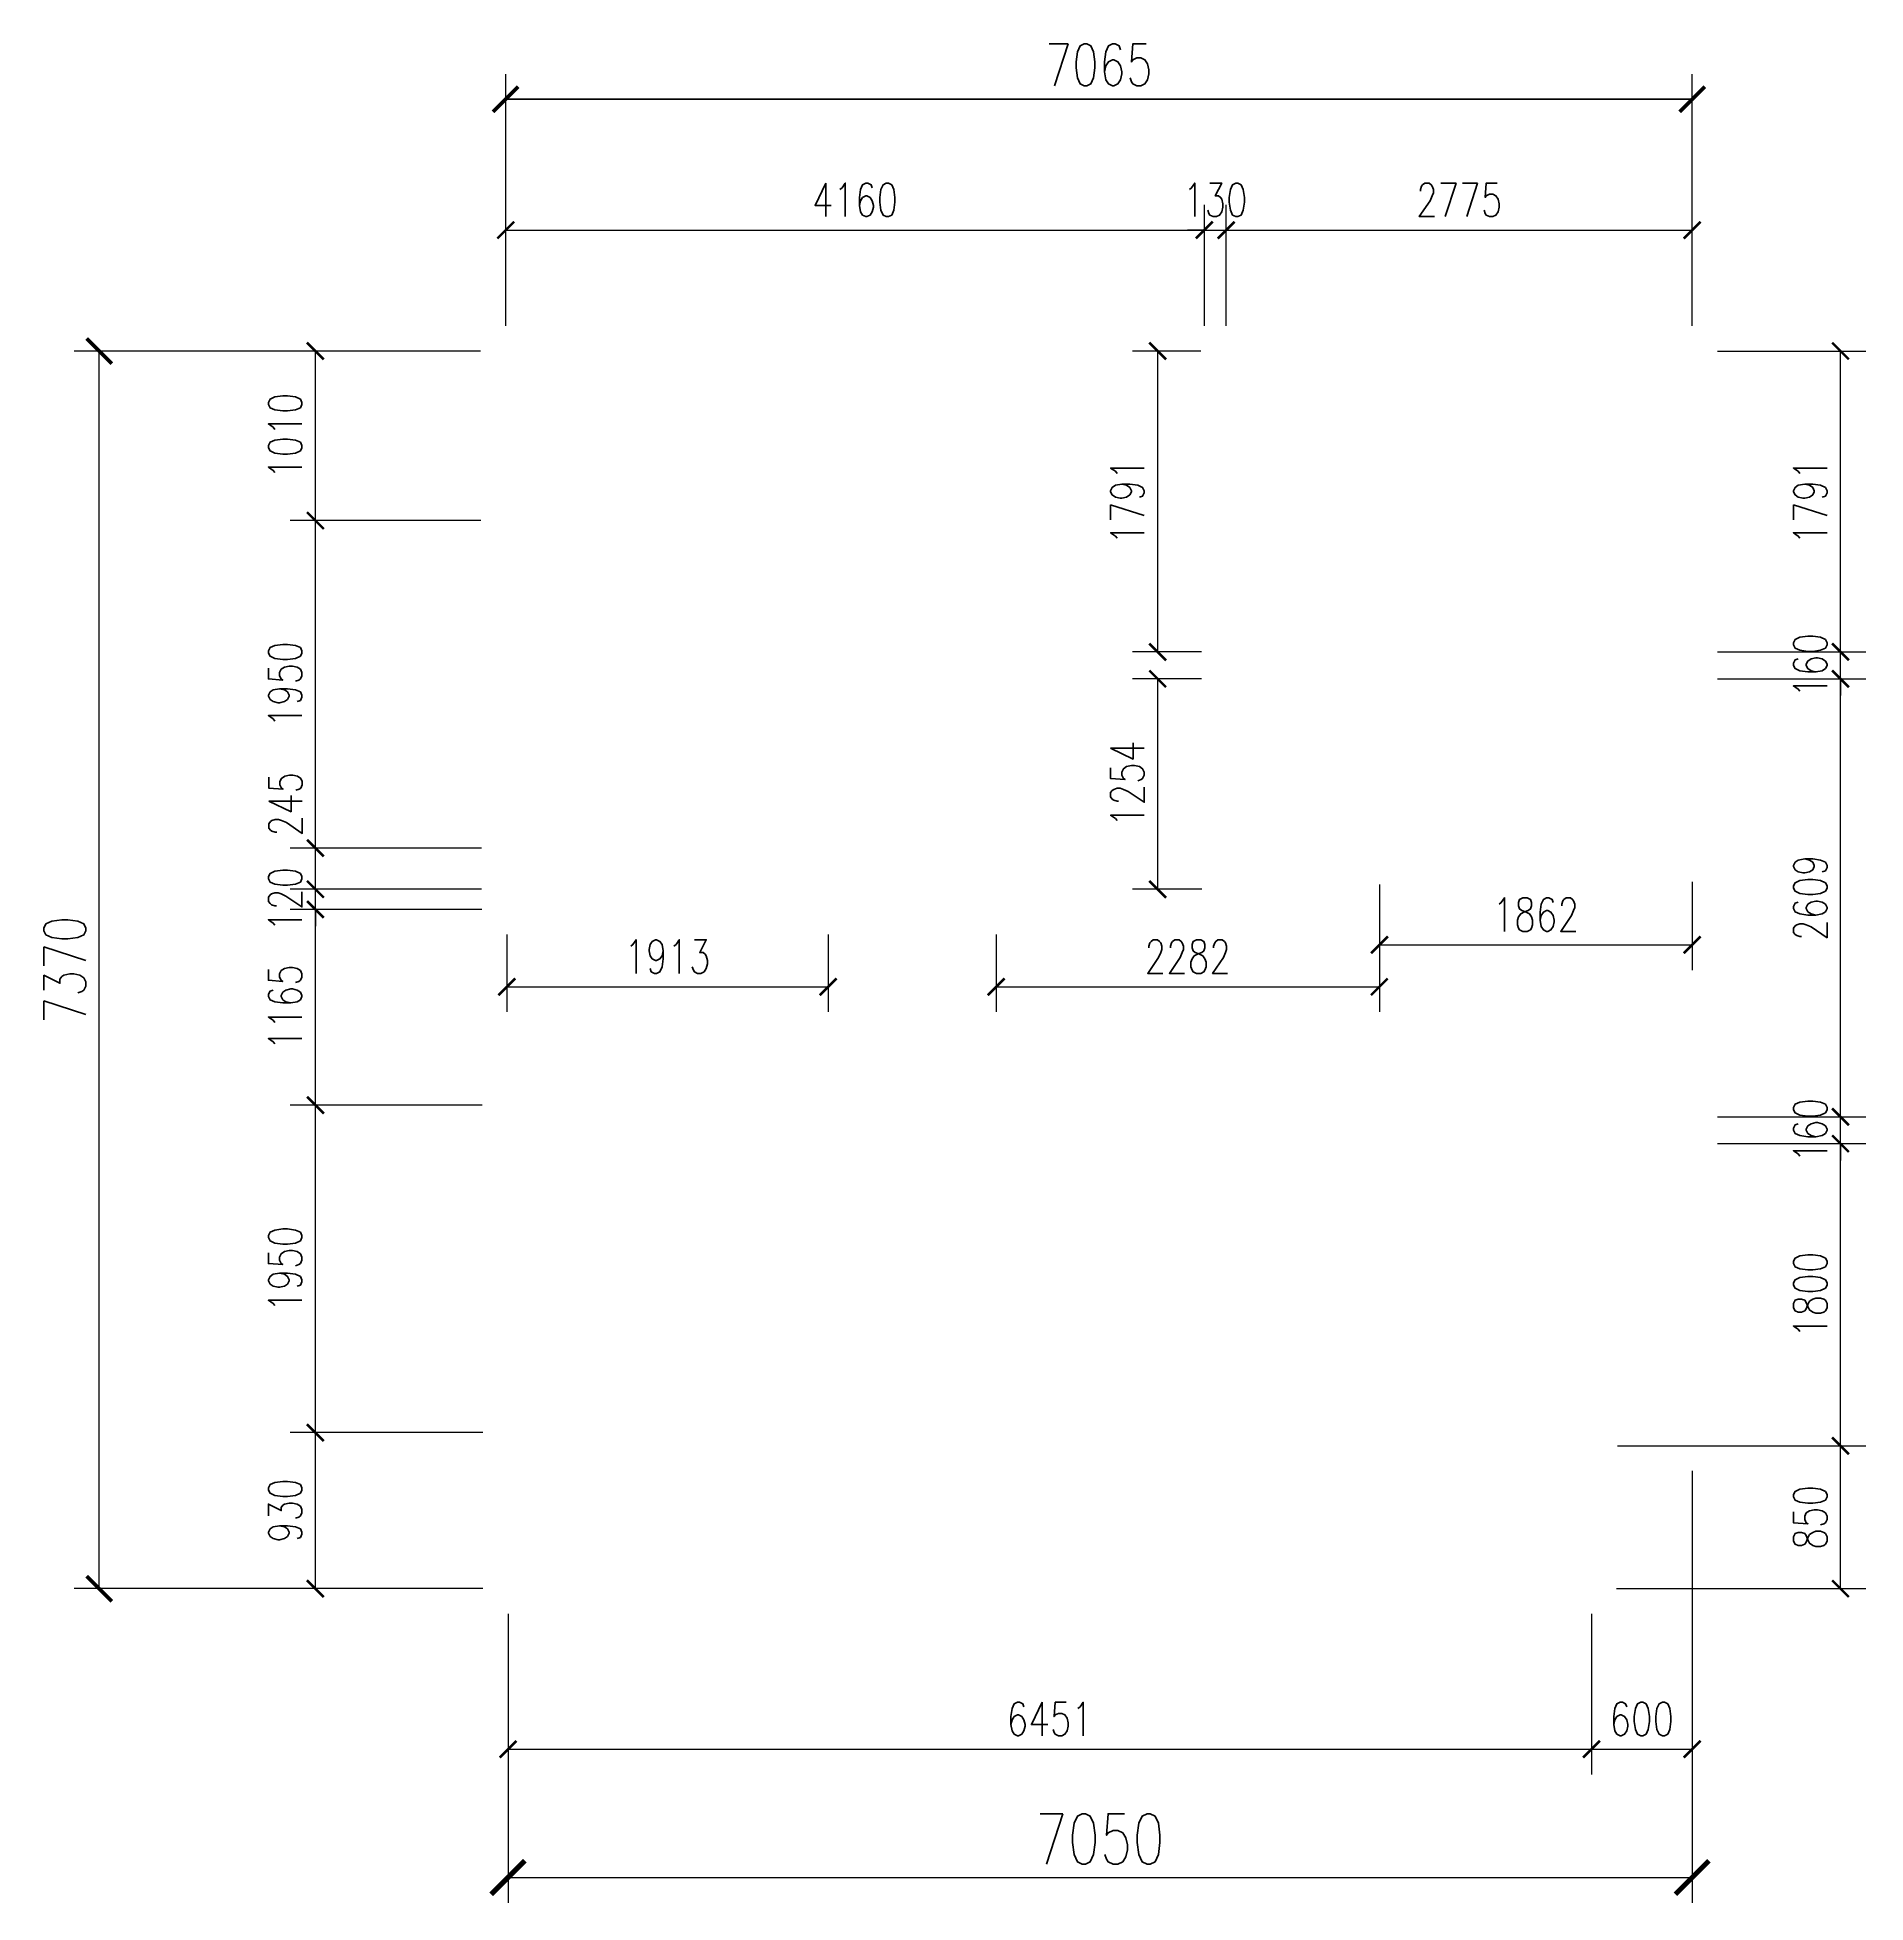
# Model space of a CAD drawing. Header units: millimetres. Extents: x 2133 to 13020, y 3448 to 14556.
import ezdxf

# ---------------------------------------------------------------- set-up
doc = ezdxf.new("R2010")
doc.units = ezdxf.units.MM
doc.layers.get('Defpoints').update_dxf_attribs({"color": 140})
doc.styles.add('Arch-Dim', font='romans.shx', dxfattribs={"width": 0.75})
doc.dimstyles.new('Annotative-UK', dxfattribs={"dimscale": 0, "dimtxt": 2.5, "dimasz": 1.5, "dimexe": 1.5, "dimexo": 1.5, "dimgap": 0.8, "dimtad": 1, "dimdec": 0, "dimdsep": 46, "dimtxsty": 'Arch-Dim', "dimblk": 'ARCHTICK', "dimcen": 2.5, "dimadec": 1, "dimazin": 2, "dimtfac": 1, "dimtdec": 0, "dimtix": 1, "dimtmove": 2, "dimatfit": 3, "dimfxl": 1, "dimtolj": 1, "dimtzin": 0, "dimarcsym": 0})

# ---------------------------------------------------------------- blocks, each defined once
blk = doc.blocks.new('_ArchTick')
at = {"color": 0, "linetype": 'ByBlock', "const_width": 0.15}
blk.add_lwpolyline([(-0.5, -0.5), (0.5, 0.5)], dxfattribs=at)
blk = doc.blocks.new('*D8')
at = {"color": 0, "lineweight": -2, "transparency": 16777216}
for p, q in [((4922, 12838), (4922, 14337)), ((11987, 12838), (11987, 14337)), ((4922, 14187), (11987, 14187))]:
    blk.add_line(p, q, dxfattribs=at)
at = {"layer": 'Defpoints', "color": 0, "transparency": 16777216}
for p in [(11987, 14187), (4922, 12688), (11987, 12688)]:
    blk.add_point(p, dxfattribs=at)
at = {"color": 0, "lineweight": -2, "transparency": 16777216, "xscale": 150, "yscale": 150, "zscale": 150, "rotation": 180}
blk.add_blockref('_ArchTick', (4922, 14187), dxfattribs=at)
at = {"color": 0, "lineweight": -2, "transparency": 16777216, "xscale": 150, "yscale": 150, "zscale": 150}
blk.add_blockref('_ArchTick', (11987, 14187), dxfattribs=at)
at = {"color": 0, "transparency": 16777216, "insert": (8455, 14392), "char_height": 250, "attachment_point": 5, "style": 'Arch-Dim'}
blk.add_mtext('\\A1;7065', dxfattribs=at)
blk = doc.blocks.new('*D9')
at = {"color": 0, "lineweight": -2, "transparency": 16777216}
for p, q in [((4922, 13078), (4922, 14337)), ((11987, 12838), (11987, 14337)), ((11987, 14187), (4922, 14187))]:
    blk.add_line(p, q, dxfattribs=at)
at = {"layer": 'Defpoints', "color": 0, "transparency": 16777216}
for p in [(4922, 14187), (4922, 12928), (11987, 12688)]:
    blk.add_point(p, dxfattribs=at)
at = {"color": 0, "lineweight": -2, "transparency": 16777216, "xscale": 150, "yscale": 150, "zscale": 150, "rotation": 180}
blk.add_blockref('_ArchTick', (4922, 14187), dxfattribs=at)
at = {"color": 0, "lineweight": -2, "transparency": 16777216, "xscale": 150, "yscale": 150, "zscale": 150}
blk.add_blockref('_ArchTick', (11987, 14187), dxfattribs=at)
at = {"color": 0, "transparency": 16777216, "insert": (8455, 14392), "char_height": 250, "attachment_point": 5, "style": 'Arch-Dim'}
blk.add_mtext('\\A1;7065', dxfattribs=at)
blk = doc.blocks.new('*D10')
at = {"color": 0, "lineweight": -2, "transparency": 16777216}
for p, q in [((4922, 12838), (4922, 13558)), ((9082, 12838), (9082, 13558)), ((4922, 13408), (9082, 13408))]:
    blk.add_line(p, q, dxfattribs=at)
at = {"layer": 'Defpoints', "color": 0, "transparency": 16777216}
for p in [(9082, 13408), (4922, 12688), (9082, 12688)]:
    blk.add_point(p, dxfattribs=at)
at = {"color": 0, "lineweight": -2, "transparency": 16777216, "xscale": 100, "yscale": 100, "zscale": 100, "rotation": 180}
blk.add_blockref('_ArchTick', (4922, 13408), dxfattribs=at)
at = {"color": 0, "lineweight": -2, "transparency": 16777216, "xscale": 100, "yscale": 100, "zscale": 100}
blk.add_blockref('_ArchTick', (9082, 13408), dxfattribs=at)
at = {"color": 0, "transparency": 16777216, "insert": (7002, 13588), "char_height": 200, "attachment_point": 5, "style": 'Arch-Dim'}
blk.add_mtext('\\A1;4160', dxfattribs=at)
blk = doc.blocks.new('*D11')
at = {"color": 0, "lineweight": -2, "transparency": 16777216}
for p, q in [((9082, 12838), (9082, 13558)), ((9212, 12838), (9212, 13558)), ((9082, 13408), (8982, 13408)), ((9082, 13408), (9212, 13408)), ((9212, 13408), (9312, 13408))]:
    blk.add_line(p, q, dxfattribs=at)
at = {"layer": 'Defpoints', "color": 0, "transparency": 16777216}
for p in [(9212, 13408), (9082, 12688), (9212, 12688)]:
    blk.add_point(p, dxfattribs=at)
at = {"color": 0, "lineweight": -2, "transparency": 16777216, "xscale": 100, "yscale": 100, "zscale": 100}
blk.add_blockref('_ArchTick', (9082, 13408), dxfattribs=at)
at = {"color": 0, "lineweight": -2, "transparency": 16777216, "xscale": 100, "yscale": 100, "zscale": 100, "rotation": 180}
blk.add_blockref('_ArchTick', (9212, 13408), dxfattribs=at)
at = {"color": 0, "transparency": 16777216, "insert": (9147, 13588), "char_height": 200, "attachment_point": 5, "style": 'Arch-Dim'}
blk.add_mtext('\\A1;130', dxfattribs=at)
blk = doc.blocks.new('*D12')
at = {"color": 0, "lineweight": -2, "transparency": 16777216}
for p, q in [((9212, 12838), (9212, 13558)), ((11987, 12838), (11987, 13558)), ((9212, 13408), (11987, 13408))]:
    blk.add_line(p, q, dxfattribs=at)
at = {"layer": 'Defpoints', "color": 0, "transparency": 16777216}
for p in [(11987, 13408), (9212, 12688), (11987, 12688)]:
    blk.add_point(p, dxfattribs=at)
at = {"color": 0, "lineweight": -2, "transparency": 16777216, "xscale": 100, "yscale": 100, "zscale": 100, "rotation": 180}
blk.add_blockref('_ArchTick', (9212, 13408), dxfattribs=at)
at = {"color": 0, "lineweight": -2, "transparency": 16777216, "xscale": 100, "yscale": 100, "zscale": 100}
blk.add_blockref('_ArchTick', (11987, 13408), dxfattribs=at)
at = {"color": 0, "transparency": 16777216, "insert": (10600, 13588), "char_height": 200, "attachment_point": 5, "style": 'Arch-Dim'}
blk.add_mtext('\\A1;2775', dxfattribs=at)
blk = doc.blocks.new('*D13')
at = {"color": 0, "lineweight": -2, "transparency": 16777216}
for p, q in [((4772, 12688), (2352, 12688)), ((2502, 5318), (2502, 12688)), ((4786, 5318), (2352, 5318))]:
    blk.add_line(p, q, dxfattribs=at)
at = {"layer": 'Defpoints', "color": 0, "transparency": 16777216}
for p in [(2502, 12688), (4922, 12688), (4936, 5318)]:
    blk.add_point(p, dxfattribs=at)
at = {"color": 0, "lineweight": -2, "transparency": 16777216, "xscale": 150, "yscale": 150, "zscale": 150}
for p, rotation in [((2502, 12688), 90), ((2502, 5318), 270)]:
    blk.add_blockref('_ArchTick', p, dxfattribs=dict(at, rotation=rotation))
at = {"color": 0, "transparency": 16777216, "insert": (2297, 9003), "char_height": 250, "attachment_point": 5, "rotation": 90, "style": 'Arch-Dim'}
blk.add_mtext('\\A1;7370', dxfattribs=at)
blk = doc.blocks.new('*D14')
at = {"color": 0, "lineweight": -2, "transparency": 16777216}
for p, q in [((4785, 6247), (3639, 6247)), ((3789, 5318), (3789, 6247)), ((4786, 5318), (3639, 5318))]:
    blk.add_line(p, q, dxfattribs=at)
at = {"layer": 'Defpoints', "color": 0, "transparency": 16777216}
for p in [(3789, 6247), (4935, 6247), (4936, 5318)]:
    blk.add_point(p, dxfattribs=at)
at = {"color": 0, "lineweight": -2, "transparency": 16777216, "xscale": 100, "yscale": 100, "zscale": 100}
for p, rotation in [((3789, 6247), 90), ((3789, 5318), 270)]:
    blk.add_blockref('_ArchTick', p, dxfattribs=dict(at, rotation=rotation))
at = {"color": 0, "transparency": 16777216, "insert": (3609, 5783), "char_height": 200, "attachment_point": 5, "rotation": 90, "style": 'Arch-Dim'}
blk.add_mtext('\\A1;930', dxfattribs=at)
blk = doc.blocks.new('*D15')
at = {"color": 0, "lineweight": -2, "transparency": 16777216}
for p, q in [((4781, 8197), (3639, 8197)), ((3789, 6247), (3789, 8197)), ((4785, 6247), (3639, 6247))]:
    blk.add_line(p, q, dxfattribs=at)
at = {"layer": 'Defpoints', "color": 0, "transparency": 16777216}
for p in [(3789, 8197), (4931, 8197), (4935, 6247)]:
    blk.add_point(p, dxfattribs=at)
at = {"color": 0, "lineweight": -2, "transparency": 16777216, "xscale": 100, "yscale": 100, "zscale": 100}
for p, rotation in [((3789, 8197), 90), ((3789, 6247), 270)]:
    blk.add_blockref('_ArchTick', p, dxfattribs=dict(at, rotation=rotation))
at = {"color": 0, "transparency": 16777216, "insert": (3609, 7222), "char_height": 200, "attachment_point": 5, "rotation": 90, "style": 'Arch-Dim'}
blk.add_mtext('\\A1;1950', dxfattribs=at)
blk = doc.blocks.new('*D16')
at = {"color": 0, "lineweight": -2, "transparency": 16777216}
for p, q in [((4779, 9363), (3639, 9363)), ((3789, 8197), (3789, 9363)), ((4781, 8197), (3639, 8197))]:
    blk.add_line(p, q, dxfattribs=at)
at = {"layer": 'Defpoints', "color": 0, "transparency": 16777216}
for p in [(3789, 9363), (4929, 9363), (4931, 8197)]:
    blk.add_point(p, dxfattribs=at)
at = {"color": 0, "lineweight": -2, "transparency": 16777216, "xscale": 100, "yscale": 100, "zscale": 100}
for p, rotation in [((3789, 9363), 90), ((3789, 8197), 270)]:
    blk.add_blockref('_ArchTick', p, dxfattribs=dict(at, rotation=rotation))
at = {"color": 0, "transparency": 16777216, "insert": (3609, 8780), "char_height": 200, "attachment_point": 5, "rotation": 90, "style": 'Arch-Dim'}
blk.add_mtext('\\A1;1165', dxfattribs=at)
blk = doc.blocks.new('*D17')
at = {"color": 0, "lineweight": -2, "transparency": 16777216}
for p, q in [((3789, 9483), (3789, 9583)), ((4778, 9483), (3639, 9483)), ((3789, 9363), (3789, 9483)), ((4779, 9363), (3639, 9363)), ((3789, 9363), (3789, 9263))]:
    blk.add_line(p, q, dxfattribs=at)
at = {"layer": 'Defpoints', "color": 0, "transparency": 16777216}
for p in [(3789, 9483), (4928, 9483), (4929, 9363)]:
    blk.add_point(p, dxfattribs=at)
at = {"color": 0, "lineweight": -2, "transparency": 16777216, "xscale": 100, "yscale": 100, "zscale": 100}
for p, rotation in [((3789, 9483), 270), ((3789, 9363), 90)]:
    blk.add_blockref('_ArchTick', p, dxfattribs=dict(at, rotation=rotation))
at = {"color": 0, "transparency": 16777216, "insert": (3609, 9423), "char_height": 200, "attachment_point": 5, "rotation": 90, "style": 'Arch-Dim'}
blk.add_mtext('\\A1;120', dxfattribs=at)
blk = doc.blocks.new('*D18')
at = {"color": 0, "lineweight": -2, "transparency": 16777216}
for p, q in [((4778, 9728), (3639, 9728)), ((3789, 9483), (3789, 9728)), ((4778, 9483), (3639, 9483))]:
    blk.add_line(p, q, dxfattribs=at)
at = {"layer": 'Defpoints', "color": 0, "transparency": 16777216}
for p in [(3789, 9728), (4928, 9728), (4928, 9483)]:
    blk.add_point(p, dxfattribs=at)
at = {"color": 0, "lineweight": -2, "transparency": 16777216, "xscale": 100, "yscale": 100, "zscale": 100}
for p, rotation in [((3789, 9728), 90), ((3789, 9483), 270)]:
    blk.add_blockref('_ArchTick', p, dxfattribs=dict(at, rotation=rotation))
at = {"color": 0, "transparency": 16777216, "insert": (3611, 9989), "char_height": 200, "attachment_point": 5, "rotation": 90, "style": 'Arch-Dim'}
blk.add_mtext('\\A1;245', dxfattribs=at)
blk = doc.blocks.new('*D19')
at = {"color": 0, "lineweight": -2, "transparency": 16777216}
for p, q in [((4774, 11678), (3639, 11678)), ((3789, 9728), (3789, 11678)), ((4778, 9728), (3639, 9728))]:
    blk.add_line(p, q, dxfattribs=at)
at = {"layer": 'Defpoints', "color": 0, "transparency": 16777216}
for p in [(3789, 11678), (4924, 11678), (4928, 9728)]:
    blk.add_point(p, dxfattribs=at)
at = {"color": 0, "lineweight": -2, "transparency": 16777216, "xscale": 100, "yscale": 100, "zscale": 100}
for p, rotation in [((3789, 11678), 90), ((3789, 9728), 270)]:
    blk.add_blockref('_ArchTick', p, dxfattribs=dict(at, rotation=rotation))
at = {"color": 0, "transparency": 16777216, "insert": (3609, 10703), "char_height": 200, "attachment_point": 5, "rotation": 90, "style": 'Arch-Dim'}
blk.add_mtext('\\A1;1950', dxfattribs=at)
blk = doc.blocks.new('*D20')
at = {"color": 0, "lineweight": -2, "transparency": 16777216}
for p, q in [((4772, 12688), (3639, 12688)), ((3789, 11678), (3789, 12688)), ((4774, 11678), (3639, 11678))]:
    blk.add_line(p, q, dxfattribs=at)
at = {"layer": 'Defpoints', "color": 0, "transparency": 16777216}
for p in [(3789, 12688), (4922, 12688), (4924, 11678)]:
    blk.add_point(p, dxfattribs=at)
at = {"color": 0, "lineweight": -2, "transparency": 16777216, "xscale": 100, "yscale": 100, "zscale": 100}
for p, rotation in [((3789, 12688), 90), ((3789, 11678), 270)]:
    blk.add_blockref('_ArchTick', p, dxfattribs=dict(at, rotation=rotation))
at = {"color": 0, "transparency": 16777216, "insert": (3609, 12183), "char_height": 200, "attachment_point": 5, "rotation": 90, "style": 'Arch-Dim'}
blk.add_mtext('\\A1;1010', dxfattribs=at)
blk = doc.blocks.new('*D22')
at = {"color": 0, "lineweight": -2, "transparency": 16777216}
for p, q in [((11542, 6168), (13020, 6168)), ((12870, 5318), (12870, 6168)), ((11537, 5318), (13020, 5318))]:
    blk.add_line(p, q, dxfattribs=at)
at = {"layer": 'Defpoints', "color": 0, "transparency": 16777216}
for p in [(11392, 6168), (12870, 6168), (11387, 5318)]:
    blk.add_point(p, dxfattribs=at)
at = {"color": 0, "lineweight": -2, "transparency": 16777216, "xscale": 100, "yscale": 100, "zscale": 100}
for p, rotation in [((12870, 6168), 90), ((12870, 5318), 270)]:
    blk.add_blockref('_ArchTick', p, dxfattribs=dict(at, rotation=rotation))
at = {"color": 0, "transparency": 16777216, "insert": (12690, 5743), "char_height": 200, "attachment_point": 5, "rotation": 90, "style": 'Arch-Dim'}
blk.add_mtext('\\A1;850', dxfattribs=at)
blk = doc.blocks.new('*D23')
at = {"color": 0, "lineweight": -2, "transparency": 16777216}
for p, q in [((12137, 7968), (13020, 7968)), ((12870, 6168), (12870, 7968)), ((11542, 6168), (13020, 6168))]:
    blk.add_line(p, q, dxfattribs=at)
at = {"layer": 'Defpoints', "color": 0, "transparency": 16777216}
for p in [(11987, 7968), (12870, 7968), (11392, 6168)]:
    blk.add_point(p, dxfattribs=at)
at = {"color": 0, "lineweight": -2, "transparency": 16777216, "xscale": 100, "yscale": 100, "zscale": 100}
for p, rotation in [((12870, 7968), 90), ((12870, 6168), 270)]:
    blk.add_blockref('_ArchTick', p, dxfattribs=dict(at, rotation=rotation))
at = {"color": 0, "transparency": 16777216, "insert": (12690, 7068), "char_height": 200, "attachment_point": 5, "rotation": 90, "style": 'Arch-Dim'}
blk.add_mtext('\\A1;1800', dxfattribs=at)
blk = doc.blocks.new('*D24')
at = {"color": 0, "lineweight": -2, "transparency": 16777216}
for p, q in [((12870, 8128), (12870, 8228)), ((12137, 8128), (13020, 8128)), ((12870, 7968), (12870, 8128)), ((12137, 7968), (13020, 7968)), ((12870, 7968), (12870, 7868))]:
    blk.add_line(p, q, dxfattribs=at)
at = {"layer": 'Defpoints', "color": 0, "transparency": 16777216}
for p in [(11987, 8128), (12870, 8128), (11987, 7968)]:
    blk.add_point(p, dxfattribs=at)
at = {"color": 0, "lineweight": -2, "transparency": 16777216, "xscale": 100, "yscale": 100, "zscale": 100}
for p, rotation in [((12870, 8128), 270), ((12870, 7968), 90)]:
    blk.add_blockref('_ArchTick', p, dxfattribs=dict(at, rotation=rotation))
at = {"color": 0, "transparency": 16777216, "insert": (12690, 8048), "char_height": 200, "attachment_point": 5, "rotation": 90, "style": 'Arch-Dim'}
blk.add_mtext('\\A1;160', dxfattribs=at)
blk = doc.blocks.new('*D25')
at = {"color": 0, "lineweight": -2, "transparency": 16777216}
for p, q in [((12137, 10736), (13020, 10736)), ((12870, 8128), (12870, 10736)), ((12137, 8128), (13020, 8128))]:
    blk.add_line(p, q, dxfattribs=at)
at = {"layer": 'Defpoints', "color": 0, "transparency": 16777216}
for p in [(11987, 10736), (12870, 10736), (11987, 8128)]:
    blk.add_point(p, dxfattribs=at)
at = {"color": 0, "lineweight": -2, "transparency": 16777216, "xscale": 100, "yscale": 100, "zscale": 100}
for p, rotation in [((12870, 10736), 90), ((12870, 8128), 270)]:
    blk.add_blockref('_ArchTick', p, dxfattribs=dict(at, rotation=rotation))
at = {"color": 0, "transparency": 16777216, "insert": (12690, 9432), "char_height": 200, "attachment_point": 5, "rotation": 90, "style": 'Arch-Dim'}
blk.add_mtext('\\A1;2609', dxfattribs=at)
blk = doc.blocks.new('*D26')
at = {"color": 0, "lineweight": -2, "transparency": 16777216}
for p, q in [((12137, 10896), (13020, 10896)), ((12870, 10896), (12870, 10996)), ((12870, 10736), (12870, 10896)), ((12137, 10736), (13020, 10736)), ((12870, 10736), (12870, 10636))]:
    blk.add_line(p, q, dxfattribs=at)
at = {"layer": 'Defpoints', "color": 0, "transparency": 16777216}
for p in [(11987, 10896), (12870, 10896), (11987, 10736)]:
    blk.add_point(p, dxfattribs=at)
at = {"color": 0, "lineweight": -2, "transparency": 16777216, "xscale": 100, "yscale": 100, "zscale": 100}
for p, rotation in [((12870, 10896), 270), ((12870, 10736), 90)]:
    blk.add_blockref('_ArchTick', p, dxfattribs=dict(at, rotation=rotation))
at = {"color": 0, "transparency": 16777216, "insert": (12690, 10816), "char_height": 200, "attachment_point": 5, "rotation": 90, "style": 'Arch-Dim'}
blk.add_mtext('\\A1;160', dxfattribs=at)
blk = doc.blocks.new('*D27')
at = {"color": 0, "lineweight": -2, "transparency": 16777216}
for p, q in [((12137, 12688), (13020, 12688)), ((12870, 10896), (12870, 12688)), ((12137, 10896), (13020, 10896))]:
    blk.add_line(p, q, dxfattribs=at)
at = {"layer": 'Defpoints', "color": 0, "transparency": 16777216}
for p in [(11987, 12688), (12870, 12688), (11987, 10896)]:
    blk.add_point(p, dxfattribs=at)
at = {"color": 0, "lineweight": -2, "transparency": 16777216, "xscale": 100, "yscale": 100, "zscale": 100}
for p, rotation in [((12870, 12688), 90), ((12870, 10896), 270)]:
    blk.add_blockref('_ArchTick', p, dxfattribs=dict(at, rotation=rotation))
at = {"color": 0, "transparency": 16777216, "insert": (12690, 11792), "char_height": 200, "attachment_point": 5, "rotation": 90, "style": 'Arch-Dim'}
blk.add_mtext('\\A1;1791', dxfattribs=at)
blk = doc.blocks.new('*D28')
at = {"color": 0, "lineweight": -2, "transparency": 16777216}
for p, q in [((11987, 6020), (11987, 3448)), ((4936, 5168), (4936, 3448)), ((4936, 3598), (11987, 3598))]:
    blk.add_line(p, q, dxfattribs=at)
at = {"layer": 'Defpoints', "color": 0, "transparency": 16777216}
for p in [(11987, 6170), (4936, 5318), (11987, 3598)]:
    blk.add_point(p, dxfattribs=at)
at = {"color": 0, "lineweight": -2, "transparency": 16777216, "xscale": 200, "yscale": 200, "zscale": 200, "rotation": 180}
blk.add_blockref('_ArchTick', (4936, 3598), dxfattribs=at)
at = {"color": 0, "lineweight": -2, "transparency": 16777216, "xscale": 200, "yscale": 200, "zscale": 200}
blk.add_blockref('_ArchTick', (11987, 3598), dxfattribs=at)
at = {"color": 0, "transparency": 16777216, "insert": (8461, 3828), "char_height": 300, "attachment_point": 5, "style": 'Arch-Dim'}
blk.add_mtext('\\A1;7050', dxfattribs=at)
blk = doc.blocks.new('*D29')
at = {"color": 0, "lineweight": -2, "transparency": 16777216}
for p, q in [((4936, 5168), (4936, 4212)), ((11387, 5168), (11387, 4212)), ((4936, 4362), (11387, 4362))]:
    blk.add_line(p, q, dxfattribs=at)
at = {"layer": 'Defpoints', "color": 0, "transparency": 16777216}
for p in [(4936, 5318), (11387, 5318), (11387, 4362)]:
    blk.add_point(p, dxfattribs=at)
at = {"color": 0, "lineweight": -2, "transparency": 16777216, "xscale": 100, "yscale": 100, "zscale": 100, "rotation": 180}
blk.add_blockref('_ArchTick', (4936, 4362), dxfattribs=at)
at = {"color": 0, "lineweight": -2, "transparency": 16777216, "xscale": 100, "yscale": 100, "zscale": 100}
blk.add_blockref('_ArchTick', (11387, 4362), dxfattribs=at)
at = {"color": 0, "transparency": 16777216, "insert": (8162, 4542), "char_height": 200, "attachment_point": 5, "style": 'Arch-Dim'}
blk.add_mtext('\\A1;6451', dxfattribs=at)
blk = doc.blocks.new('*D30')
at = {"color": 0, "lineweight": -2, "transparency": 16777216}
for p, q in [((11987, 6020), (11987, 4212)), ((11387, 5168), (11387, 4212)), ((11387, 4362), (11987, 4362))]:
    blk.add_line(p, q, dxfattribs=at)
at = {"layer": 'Defpoints', "color": 0, "transparency": 16777216}
for p in [(11987, 6170), (11387, 5318), (11987, 4362)]:
    blk.add_point(p, dxfattribs=at)
at = {"color": 0, "lineweight": -2, "transparency": 16777216, "xscale": 100, "yscale": 100, "zscale": 100, "rotation": 180}
blk.add_blockref('_ArchTick', (11387, 4362), dxfattribs=at)
at = {"color": 0, "lineweight": -2, "transparency": 16777216, "xscale": 100, "yscale": 100, "zscale": 100}
blk.add_blockref('_ArchTick', (11987, 4362), dxfattribs=at)
at = {"color": 0, "transparency": 16777216, "insert": (11687, 4542), "char_height": 200, "attachment_point": 5, "style": 'Arch-Dim'}
blk.add_mtext('\\A1;600', dxfattribs=at)
blk = doc.blocks.new('*D31')
at = {"color": 0, "lineweight": -2, "transparency": 16777216}
for p, q in [((4929, 9213), (4929, 8752)), ((6842, 9213), (6842, 8752)), ((4929, 8902), (6842, 8902))]:
    blk.add_line(p, q, dxfattribs=at)
at = {"layer": 'Defpoints', "color": 0, "transparency": 16777216}
for p in [(4929, 9363), (6842, 9363), (6842, 8902)]:
    blk.add_point(p, dxfattribs=at)
at = {"color": 0, "lineweight": -2, "transparency": 16777216, "xscale": 100, "yscale": 100, "zscale": 100, "rotation": 180}
blk.add_blockref('_ArchTick', (4929, 8902), dxfattribs=at)
at = {"color": 0, "lineweight": -2, "transparency": 16777216, "xscale": 100, "yscale": 100, "zscale": 100}
blk.add_blockref('_ArchTick', (6842, 8902), dxfattribs=at)
at = {"color": 0, "transparency": 16777216, "insert": (5885, 9082), "char_height": 200, "attachment_point": 5, "style": 'Arch-Dim'}
blk.add_mtext('\\A1;1913', dxfattribs=at)
blk = doc.blocks.new('*D32')
at = {"color": 0, "lineweight": -2, "transparency": 16777216}
for p, q in [((7842, 9213), (7842, 8752)), ((10124, 9213), (10124, 8752)), ((7842, 8902), (10124, 8902))]:
    blk.add_line(p, q, dxfattribs=at)
at = {"layer": 'Defpoints', "color": 0, "transparency": 16777216}
for p in [(7842, 9363), (10124, 9363), (10124, 8902)]:
    blk.add_point(p, dxfattribs=at)
at = {"color": 0, "lineweight": -2, "transparency": 16777216, "xscale": 100, "yscale": 100, "zscale": 100, "rotation": 180}
blk.add_blockref('_ArchTick', (7842, 8902), dxfattribs=at)
at = {"color": 0, "lineweight": -2, "transparency": 16777216, "xscale": 100, "yscale": 100, "zscale": 100}
blk.add_blockref('_ArchTick', (10124, 8902), dxfattribs=at)
at = {"color": 0, "transparency": 16777216, "insert": (8983, 9082), "char_height": 200, "attachment_point": 5, "style": 'Arch-Dim'}
blk.add_mtext('\\A1;2282', dxfattribs=at)
blk = doc.blocks.new('*D33')
at = {"color": 0, "lineweight": -2, "transparency": 16777216}
for p, q in [((10125, 9512), (10125, 9002)), ((11987, 9527), (11987, 9002)), ((10125, 9152), (11987, 9152))]:
    blk.add_line(p, q, dxfattribs=at)
at = {"layer": 'Defpoints', "color": 0, "transparency": 16777216}
for p in [(11987, 9677), (10125, 9662), (11987, 9152)]:
    blk.add_point(p, dxfattribs=at)
at = {"color": 0, "lineweight": -2, "transparency": 16777216, "xscale": 100, "yscale": 100, "zscale": 100, "rotation": 180}
blk.add_blockref('_ArchTick', (10125, 9152), dxfattribs=at)
at = {"color": 0, "lineweight": -2, "transparency": 16777216, "xscale": 100, "yscale": 100, "zscale": 100}
blk.add_blockref('_ArchTick', (11987, 9152), dxfattribs=at)
at = {"color": 0, "transparency": 16777216, "insert": (11056, 9332), "char_height": 200, "attachment_point": 5, "style": 'Arch-Dim'}
blk.add_mtext('\\A1;1862', dxfattribs=at)
blk = doc.blocks.new('*D34')
at = {"color": 0, "lineweight": -2, "transparency": 16777216}
for p, q in [((9062, 12688), (8654, 12688)), ((8804, 12688), (8804, 10896)), ((9065, 10896), (8654, 10896))]:
    blk.add_line(p, q, dxfattribs=at)
at = {"layer": 'Defpoints', "color": 0, "transparency": 16777216}
for p in [(9212, 12688), (8804, 10896), (9215, 10896)]:
    blk.add_point(p, dxfattribs=at)
at = {"color": 0, "lineweight": -2, "transparency": 16777216, "xscale": 100, "yscale": 100, "zscale": 100}
for p, rotation in [((8804, 12688), 90), ((8804, 10896), 270)]:
    blk.add_blockref('_ArchTick', p, dxfattribs=dict(at, rotation=rotation))
at = {"color": 0, "transparency": 16777216, "insert": (8624, 11792), "char_height": 200, "attachment_point": 5, "rotation": 90, "style": 'Arch-Dim'}
blk.add_mtext('\\A1;1791', dxfattribs=at)
blk = doc.blocks.new('*D35')
at = {"color": 0, "lineweight": -2, "transparency": 16777216}
for p, q in [((9065, 10736), (8654, 10736)), ((8804, 10736), (8804, 9483)), ((9067, 9483), (8654, 9483))]:
    blk.add_line(p, q, dxfattribs=at)
at = {"layer": 'Defpoints', "color": 0, "transparency": 16777216}
for p in [(9215, 10736), (8804, 9483), (9217, 9483)]:
    blk.add_point(p, dxfattribs=at)
at = {"color": 0, "lineweight": -2, "transparency": 16777216, "xscale": 100, "yscale": 100, "zscale": 100}
for p, rotation in [((8804, 10736), 90), ((8804, 9483), 270)]:
    blk.add_blockref('_ArchTick', p, dxfattribs=dict(at, rotation=rotation))
at = {"color": 0, "transparency": 16777216, "insert": (8624, 10110), "char_height": 200, "attachment_point": 5, "rotation": 90, "style": 'Arch-Dim'}
blk.add_mtext('\\A1;1254', dxfattribs=at)

msp = doc.modelspace()

# ---------------------------------------------------------------- dimensions: what is measured, and where the dimension line sits
for base, p1, p2, override, picture, middle in [((11987, 14187), (4922.3, 12687.5), (11987, 12687.7), {"dimzin": 3}, '*D8', (8454.7, 14392)), ((4922.3, 14187), (11987, 12687.7), (4922.3, 12927.5), {"dimzin": 3}, '*D9', (8454.7, 14392)), ((9082.3, 13408), (4922.3, 12687.5), (9082.3, 12687.5), {"dimtxt": 2, "dimasz": 1, "dimzin": 3}, '*D10', (7002.3, 13588)), ((9212.3, 13408), (9082.3, 12687.5), (9212.3, 12687.6), {"dimtxt": 2, "dimasz": 1, "dimzin": 3}, '*D11', (9147.3, 13588)), ((11987, 13408), (9212.3, 12687.6), (11987, 12687.7), {"dimtxt": 2, "dimasz": 1, "dimzin": 3}, '*D12', (10599.7, 13588)), ((11987, 9152), (10124.7, 9662.1), (11987, 9677), {"dimtxt": 2, "dimasz": 1, "dimzin": 3}, '*D33', (11055.8, 9332)), ((6842.1, 8902.4), (4928.7, 9362.6), (6842.1, 9362.6), {"dimtxt": 2, "dimasz": 1, "dimzin": 3}, '*D31', (5885.4, 9082.4)), ((10124.2, 8902.4), (7842.1, 9362.6), (10124.2, 9362.6), {"dimtxt": 2, "dimasz": 1, "dimzin": 3}, '*D32', (8983.2, 9082.4)), ((11986.6, 3598), (4936.4, 5317.7), (11986.6, 6169.5), {"dimtxt": 3, "dimasz": 2, "dimzin": 3}, '*D28', (8461.5, 3828)), ((11986.6, 4362), (11387, 5317.7), (11986.6, 6169.5), {"dimtxt": 2, "dimasz": 1, "dimzin": 3}, '*D30', (11686.8, 4542)), ((11387, 4362), (4936.4, 5317.7), (11387, 5317.7), {"dimtxt": 2, "dimasz": 1, "dimzin": 3}, '*D29', (8161.7, 4542))]:
    dim = msp.add_linear_dim(base=base, p1=p1, p2=p2, dimstyle='Annotative-UK', override=override)
    dim.commit()
    dim.dimension.update_dxf_attribs({"geometry": picture, "text_midpoint": middle})
for base, p1, p2, override, picture, middle in [((2502, 12687.5), (4936.4, 5317.7), (4922.3, 12687.5), {"dimzin": 3}, '*D13', (2297, 9002.6)), ((3789, 12687.5), (4924.3, 11677.6), (4922.3, 12687.5), {"dimtxt": 2, "dimasz": 1, "dimzin": 3}, '*D20', (3609, 12182.6)), ((8804, 10896.4), (9212.3, 12687.6), (9214.7, 10896.4), {"dimtxt": 2, "dimasz": 1, "dimzin": 3}, '*D34', (8624, 11792)), ((12870, 12687.7), (11987, 10896.4), (11987, 12687.7), {"dimtxt": 2, "dimasz": 1, "dimzin": 3}, '*D27', (12690, 11792.1)), ((3789, 11677.6), (4928.5, 9727.6), (4924.3, 11677.6), {"dimtxt": 2, "dimasz": 1, "dimzin": 3}, '*D19', (3609, 10702.6)), ((12870, 10896.4), (11987, 10736.4), (11987, 10896.4), {"dimtxt": 2, "dimasz": 1, "dimzin": 3}, '*D26', (12690, 10816.4)), ((8804, 9482.6), (9215, 10736.4), (9216.7, 9482.6), {"dimtxt": 2, "dimasz": 1, "dimzin": 3}, '*D35', (8624, 10109.5)), ((12870, 10736.4), (11987, 8127.7), (11987, 10736.4), {"dimtxt": 2, "dimasz": 1, "dimzin": 3}, '*D25', (12690, 9432.1)), ((3789, 9482.6), (4928.7, 9362.6), (4928.5, 9482.6), {"dimtxt": 2, "dimasz": 1, "dimzin": 3}, '*D17', (3609, 9422.6)), ((3789, 8197.4), (4934.6, 6247.4), (4930.9, 8197.4), {"dimtxt": 2, "dimasz": 1, "dimzin": 3}, '*D15', (3609, 7222.4)), ((12870, 8127.7), (11987, 7967.7), (11987, 8127.7), {"dimtxt": 2, "dimasz": 1, "dimzin": 3}, '*D24', (12690, 8047.7)), ((12870, 7967.7), (11391.9, 6168), (11987, 7967.7), {"dimtxt": 2, "dimasz": 1, "dimzin": 3}, '*D23', (12690, 7067.9)), ((3789, 6247.4), (4936.4, 5317.7), (4934.6, 6247.4), {"dimtxt": 2, "dimasz": 1, "dimzin": 3}, '*D14', (3609, 5782.5)), ((12870, 6168), (11387, 5317.7), (11391.9, 6168), {"dimtxt": 2, "dimasz": 1, "dimzin": 3}, '*D22', (12690, 5742.9))]:
    dim = msp.add_linear_dim(base=base, p1=p1, p2=p2, angle=90, dimstyle='Annotative-UK', override=override)
    dim.commit()
    dim.dimension.update_dxf_attribs({"geometry": picture, "text_midpoint": middle})
for base, p1, p2, picture, middle in [((3789, 9727.6), (4928.5, 9482.6), (4928.5, 9727.6), '*D18', (3611, 9989)), ((3789, 9362.6), (4930.9, 8197.4), (4928.7, 9362.6), '*D16', (3609, 8780))]:
    dim = msp.add_linear_dim(base=base, p1=p1, p2=p2, angle=90, dimstyle='Annotative-UK', override={"dimtxt": 2, "dimasz": 1, "dimzin": 3})
    dim.commit()
    dim.dimension.update_dxf_attribs({"geometry": picture, "text_midpoint": middle, "dimtype": 160})

doc.saveas('drawing.dxf')
